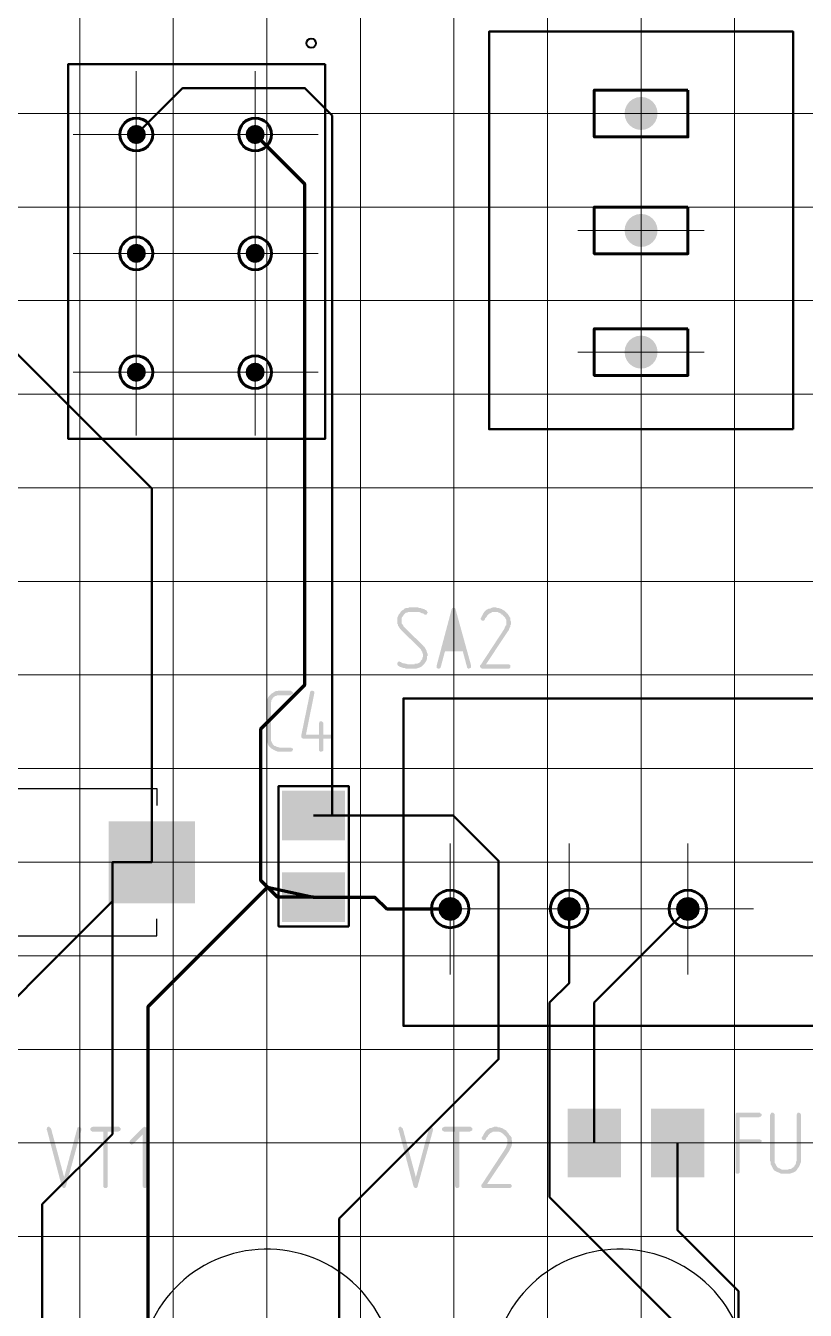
# Model space of a CAD drawing. Extents: x 260 to 1101, y 70 to 664.
# Drawn here: x 593 to 626.3, y 523.6 to 578.5 of the extents above; entities that cross this region are included whole.
import ezdxf

# ---------------------------------------------------------------- set-up
doc = ezdxf.new("R2010")
doc.units = 0
doc.header["$MEASUREMENT"] = 0
doc.layers.add('PDF _Геометрия', color=7, linetype='CONTINUOUS')
doc.layers.add('PDF _Сплошная заливка', color=7, linetype='CONTINUOUS')

msp = doc.modelspace()

# ---------------------------------------------------------------- hatches: boundary and pattern name
at = {"layer": 'PDF _Сплошная заливка', "true_color": 0xffffff, "transparency": 33554559}
for points in [[(618.605, 574.786), (618.629, 574.969), (618.699, 575.139), (618.811, 575.286), (618.958, 575.398), (619.128, 575.468), (619.311, 575.492), (619.311, 574.786)], [(597.331, 573.886), (597.361, 574.042), (597.45, 574.175), (597.582, 574.263), (597.738, 574.294), (597.738, 573.886)], [(602.409, 573.886), (602.44, 574.042), (602.528, 574.175), (602.66, 574.263), (602.816, 574.294), (602.816, 573.886)], [(597.738, 573.478), (597.582, 573.51), (597.45, 573.598), (597.361, 573.73), (597.331, 573.886), (597.738, 573.886)], [(598.146, 573.886), (598.115, 573.73), (598.026, 573.598), (597.894, 573.51), (597.738, 573.478), (597.738, 573.886)], [(602.816, 573.478), (602.66, 573.51), (602.528, 573.598), (602.44, 573.73), (602.409, 573.886), (602.816, 573.886)], [(603.224, 573.886), (603.193, 573.73), (603.105, 573.598), (602.972, 573.51), (602.816, 573.478), (602.816, 573.886)], [(618.605, 569.786), (618.629, 569.969), (618.699, 570.139), (618.811, 570.286), (618.958, 570.398), (619.128, 570.468), (619.311, 570.492), (619.311, 569.786)], [(597.331, 568.806), (597.361, 568.962), (597.45, 569.095), (597.582, 569.183), (597.738, 569.214), (597.738, 568.806)], [(597.738, 568.398), (597.582, 568.43), (597.45, 568.518), (597.361, 568.65), (597.331, 568.806), (597.738, 568.806)], [(598.146, 568.806), (598.115, 568.65), (598.026, 568.518), (597.894, 568.43), (597.738, 568.398), (597.738, 568.806)], [(602.409, 568.806), (602.44, 568.962), (602.528, 569.095), (602.66, 569.183), (602.816, 569.214), (602.816, 568.806)], [(602.816, 568.398), (602.66, 568.43), (602.528, 568.518), (602.44, 568.65), (602.409, 568.806), (602.816, 568.806)], [(603.224, 568.806), (603.193, 568.65), (603.105, 568.518), (602.972, 568.43), (602.816, 568.398), (602.816, 568.806)], [(618.605, 564.586), (618.629, 564.769), (618.699, 564.939), (618.811, 565.086), (618.958, 565.198), (619.128, 565.268), (619.311, 565.292), (619.311, 564.586)], [(597.331, 563.726), (597.361, 563.882), (597.45, 564.015), (597.582, 564.103), (597.738, 564.134), (597.738, 563.726)], [(602.409, 563.726), (602.44, 563.882), (602.528, 564.015), (602.66, 564.103), (602.816, 564.134), (602.816, 563.726)], [(597.738, 563.318), (597.582, 563.35), (597.45, 563.438), (597.361, 563.57), (597.331, 563.726), (597.738, 563.726)], [(598.146, 563.726), (598.115, 563.57), (598.026, 563.438), (597.894, 563.35), (597.738, 563.318), (597.738, 563.726)], [(602.816, 563.318), (602.66, 563.35), (602.528, 563.438), (602.44, 563.57), (602.409, 563.726), (602.816, 563.726)], [(603.224, 563.726), (603.193, 563.57), (603.105, 563.438), (602.972, 563.35), (602.816, 563.318), (602.816, 563.726)], [(610.644, 540.786), (610.683, 540.981), (610.793, 541.147), (610.958, 541.257), (611.153, 541.296), (611.153, 540.786)], [(615.722, 540.786), (615.761, 540.981), (615.871, 541.147), (616.037, 541.257), (616.232, 541.296), (616.232, 540.786)], [(620.8, 540.786), (620.839, 540.981), (620.95, 541.147), (621.115, 541.257), (621.31, 541.296), (621.31, 540.786)], [(611.663, 540.786), (611.624, 540.591), (611.514, 540.426), (611.348, 540.315), (611.153, 540.277), (611.153, 540.786)], [(616.741, 540.786), (616.702, 540.591), (616.592, 540.426), (616.427, 540.315), (616.232, 540.277), (616.232, 540.786)], [(621.819, 540.786), (621.781, 540.591), (621.67, 540.426), (621.505, 540.315), (621.31, 540.277), (621.31, 540.786)]]:
    msp.add_hatch(color=7, dxfattribs=at).paths.add_polyline_path(points)
at = {"layer": 'PDF _Сплошная заливка', "transparency": 33554559}
for points in [[(619.311, 574.786), (619.311, 575.492), (619.493, 575.468), (619.663, 575.398), (619.81, 575.286), (619.922, 575.139), (619.992, 574.969), (620.016, 574.786)], [(597.738, 573.886), (597.738, 574.294), (597.894, 574.263), (598.026, 574.175), (598.115, 574.042), (598.146, 573.886)], [(602.816, 573.886), (602.816, 574.294), (602.972, 574.263), (603.105, 574.175), (603.193, 574.042), (603.224, 573.886)], [(619.311, 574.786), (619.311, 574.08), (619.128, 574.104), (618.958, 574.175), (618.811, 574.287), (618.699, 574.433), (618.629, 574.604), (618.605, 574.786)], [(619.311, 574.786), (620.016, 574.786), (619.992, 574.604), (619.922, 574.433), (619.81, 574.287), (619.663, 574.175), (619.493, 574.104), (619.311, 574.08)], [(619.311, 569.786), (619.311, 570.492), (619.493, 570.468), (619.663, 570.398), (619.81, 570.286), (619.922, 570.139), (619.992, 569.969), (620.016, 569.786)], [(619.311, 569.786), (619.311, 569.08), (619.128, 569.104), (618.958, 569.175), (618.811, 569.287), (618.699, 569.433), (618.629, 569.604), (618.605, 569.786)], [(619.311, 569.786), (620.016, 569.786), (619.992, 569.604), (619.922, 569.433), (619.81, 569.287), (619.663, 569.175), (619.493, 569.104), (619.311, 569.08)], [(597.738, 568.806), (597.738, 569.214), (597.894, 569.183), (598.026, 569.095), (598.115, 568.962), (598.146, 568.806)], [(602.816, 568.806), (602.816, 569.214), (602.972, 569.183), (603.105, 569.095), (603.193, 568.962), (603.224, 568.806)], [(619.311, 564.586), (619.311, 565.292), (619.493, 565.268), (619.663, 565.198), (619.81, 565.086), (619.922, 564.939), (619.992, 564.769), (620.016, 564.586)], [(619.311, 564.586), (619.311, 563.88), (619.128, 563.904), (618.958, 563.975), (618.811, 564.087), (618.699, 564.233), (618.629, 564.404), (618.605, 564.586)], [(619.311, 564.586), (620.016, 564.586), (619.992, 564.404), (619.922, 564.233), (619.81, 564.087), (619.663, 563.975), (619.493, 563.904), (619.311, 563.88)], [(597.738, 563.726), (597.738, 564.134), (597.894, 564.103), (598.026, 564.015), (598.115, 563.882), (598.146, 563.726)], [(602.816, 563.726), (602.816, 564.134), (602.972, 564.103), (603.105, 564.015), (603.193, 563.882), (603.224, 563.726)], [(609.787, 553.676), (609.812, 553.651), (609.863, 553.651), (609.888, 553.651), (609.939, 553.626), (609.939, 553.626), (609.965, 553.626), (609.965, 553.626), (610.015, 553.6), (610.041, 553.6), (610.066, 553.575), (610.142, 553.549), (610.142, 553.549), (610.142, 553.524), (610.168, 553.524), (610.168, 553.524), (610.168, 553.524), (610.168, 553.499), (610.193, 553.473), (610.193, 553.473), (610.193, 553.448), (610.193, 553.448), (610.168, 553.422), (610.168, 553.397), (610.142, 553.397), (610.142, 553.371), (610.117, 553.371), (610.092, 553.371), (610.041, 553.371), (610.041, 553.397), (610.015, 553.397), (609.99, 553.422), (609.939, 553.422), (609.888, 553.448), (609.838, 553.473), (609.787, 553.473), (609.711, 553.473), (609.406, 553.473), (609.381, 553.473), (609.355, 553.473), (609.304, 553.448), (609.254, 553.448), (609.228, 553.422), (609.177, 553.371), (609.177, 553.371), (609.152, 553.346), (609.152, 553.321), (609.127, 553.295), (609.101, 553.27), (609.076, 553.219), (609.076, 553.168), (609.076, 553.117), (609.076, 553.041), (609.076, 552.991), (609.101, 552.965), (609.101, 552.965), (609.101, 552.965), (609.101, 552.94), (609.127, 552.94), (609.152, 552.889), (609.152, 552.864), (609.177, 552.838), (610.015, 552.025), (610.015, 552), (610.041, 552), (610.041, 551.975), (610.066, 551.975), (610.092, 551.924), (610.092, 551.898), (610.117, 551.873), (610.142, 551.822), (610.142, 551.797), (610.168, 551.721), (610.193, 551.67), (610.193, 551.619), (610.193, 551.619), (610.193, 551.619), (610.193, 551.594), (610.168, 551.594), (610.168, 551.543), (610.168, 551.492), (610.142, 551.416), (610.117, 551.365), (610.066, 551.289), (610.015, 551.238), (610.015, 551.238), (609.99, 551.212), (609.965, 551.187), (609.914, 551.136), (609.863, 551.111), (609.787, 551.086), (609.711, 551.06), (609.66, 551.06), (609.609, 551.06), (609.33, 551.06), (609.304, 551.06), (609.304, 551.06), (609.254, 551.06), (609.203, 551.086), (609.152, 551.086), (609.076, 551.111), (609, 551.136), (608.924, 551.187), (608.898, 551.238), (608.898, 551.263), (608.898, 551.263), (608.898, 551.289), (608.898, 551.314), (608.924, 551.34), (608.924, 551.34), (608.924, 551.34), (608.949, 551.365), (608.974, 551.365), (609.025, 551.34), (609.025, 551.34), (609.051, 551.34), (609.076, 551.314), (609.127, 551.289), (609.177, 551.289), (609.228, 551.263), (609.279, 551.263), (609.355, 551.238), (609.635, 551.238), (609.635, 551.263), (609.685, 551.263), (609.711, 551.263), (609.736, 551.263), (609.787, 551.289), (609.838, 551.314), (609.888, 551.365), (609.888, 551.365), (609.888, 551.39), (609.914, 551.416), (609.939, 551.441), (609.965, 551.466), (609.965, 551.517), (609.99, 551.568), (609.99, 551.619), (609.99, 551.695), (609.99, 551.695), (609.99, 551.695), (609.965, 551.721), (609.965, 551.721), (609.965, 551.721), (609.965, 551.746), (609.965, 551.746), (609.965, 551.771), (609.965, 551.771), (609.939, 551.797), (609.914, 551.822), (609.914, 551.847), (609.888, 551.898), (609.051, 552.711), (609.051, 552.711), (609.051, 552.736), (609.025, 552.736), (609, 552.762), (609, 552.787), (608.974, 552.813), (608.949, 552.864), (608.924, 552.889), (608.924, 552.914), (608.924, 552.914), (608.924, 552.94), (608.898, 552.965), (608.898, 552.991), (608.898, 553.041), (608.898, 553.117), (608.898, 553.117), (608.898, 553.117), (608.898, 553.143), (608.898, 553.143), (608.898, 553.194), (608.898, 553.245), (608.924, 553.295), (608.949, 553.371), (609, 553.422), (609.051, 553.499), (609.051, 553.499), (609.051, 553.499), (609.076, 553.524), (609.101, 553.549), (609.152, 553.575), (609.203, 553.626), (609.279, 553.651), (609.355, 553.651), (609.406, 553.676), (609.761, 553.676)], [(611.336, 553.676), (611.336, 553.651), (611.361, 553.651), (611.361, 553.626), (611.387, 553.626), (611.387, 553.575), (612.047, 551.187), (612.047, 551.136), (612.047, 551.136), (612.047, 551.136), (612.047, 551.111), (612.021, 551.086), (612.021, 551.086), (611.996, 551.086), (611.97, 551.06), (611.945, 551.06), (611.945, 551.06), (611.945, 551.06), (611.92, 551.06), (611.894, 551.086), (611.894, 551.086), (611.894, 551.086), (611.869, 551.111), (611.869, 551.136), (611.691, 551.797), (610.929, 551.797), (610.752, 551.136), (610.752, 551.136), (610.752, 551.111), (610.726, 551.086), (610.701, 551.086), (610.701, 551.086), (610.701, 551.06), (610.676, 551.06), (610.65, 551.06), (610.65, 551.06), (610.625, 551.06), (610.599, 551.086), (610.599, 551.086), (610.574, 551.086), (610.574, 551.111), (610.574, 551.136), (610.574, 551.162), (610.574, 551.187), (611.209, 553.575), (611.209, 553.6), (611.209, 553.6), (611.234, 553.6), (611.234, 553.626), (611.26, 553.651), (611.26, 553.651), (611.285, 553.676), (611.31, 553.676), (611.31, 553.676)], [(613.088, 553.676), (613.113, 553.676), (613.138, 553.651), (613.215, 553.651), (613.291, 553.626), (613.367, 553.6), (613.392, 553.575), (613.443, 553.549), (613.494, 553.524), (613.519, 553.473), (613.519, 553.473), (613.545, 553.473), (613.545, 553.473), (613.545, 553.448), (613.57, 553.422), (613.596, 553.422), (613.646, 553.346), (613.672, 553.295), (613.722, 553.219), (613.722, 553.168), (613.722, 553.117), (613.748, 553.067), (613.748, 553.041), (613.748, 553.016), (613.748, 553.016), (613.748, 552.991), (613.748, 552.965), (613.748, 552.94), (613.722, 552.914), (613.722, 552.838), (613.722, 552.838), (613.722, 552.838), (613.697, 552.813), (613.697, 552.787), (613.672, 552.762), (613.672, 552.736), (613.646, 552.686), (613.621, 552.66), (612.681, 551.238), (613.646, 551.238), (613.646, 551.238), (613.672, 551.238), (613.697, 551.212), (613.697, 551.212), (613.722, 551.212), (613.722, 551.187), (613.722, 551.162), (613.722, 551.162), (613.722, 551.136), (613.722, 551.111), (613.697, 551.086), (613.697, 551.086), (613.697, 551.086), (613.672, 551.06), (613.646, 551.06), (612.504, 551.06), (612.504, 551.06), (612.478, 551.086), (612.453, 551.086), (612.453, 551.086), (612.453, 551.111), (612.428, 551.136), (612.428, 551.162), (612.428, 551.162), (612.428, 551.187), (612.428, 551.187), (612.453, 551.212), (613.469, 552.762), (613.494, 552.838), (613.519, 552.889), (613.519, 552.889), (613.519, 552.914), (613.545, 552.914), (613.545, 552.94), (613.545, 552.991), (613.545, 553.041), (613.545, 553.041), (613.545, 553.041), (613.545, 553.067), (613.545, 553.092), (613.545, 553.143), (613.519, 553.194), (613.494, 553.245), (613.443, 553.295), (613.392, 553.346), (613.392, 553.346), (613.392, 553.371), (613.367, 553.371), (613.342, 553.371), (613.342, 553.397), (613.291, 553.422), (613.24, 553.448), (613.24, 553.448), (613.215, 553.448), (613.215, 553.448), (613.189, 553.473), (613.164, 553.473), (613.113, 553.473), (613.062, 553.473), (613.037, 553.473), (613.012, 553.473), (612.986, 553.473), (612.935, 553.473), (612.91, 553.448), (612.859, 553.422), (612.808, 553.397), (612.808, 553.397), (612.808, 553.397), (612.783, 553.371), (612.758, 553.346), (612.732, 553.321), (612.707, 553.27), (612.656, 553.219), (612.631, 553.168), (612.631, 553.168), (612.631, 553.143), (612.631, 553.143), (612.605, 553.117), (612.605, 553.117), (612.605, 553.117), (612.58, 553.117), (612.554, 553.092), (612.554, 553.092), (612.529, 553.117), (612.504, 553.117), (612.478, 553.117), (612.478, 553.117), (612.478, 553.143), (612.453, 553.168), (612.453, 553.194), (612.453, 553.219), (612.453, 553.219), (612.478, 553.245), (612.478, 553.245), (612.478, 553.27), (612.504, 553.295), (612.529, 553.346), (612.554, 553.397), (612.605, 553.473), (612.656, 553.524), (612.707, 553.575), (612.707, 553.575), (612.732, 553.575), (612.758, 553.6), (612.808, 553.626), (612.859, 553.626), (612.91, 553.651), (612.986, 553.676), (613.037, 553.676)], [(604.353, 550.12), (604.353, 550.095), (604.379, 550.095), (604.379, 550.07), (604.404, 550.07), (604.429, 550.044), (604.429, 550.019), (604.429, 550.019), (604.429, 549.993), (604.404, 549.993), (604.404, 549.968), (604.379, 549.968), (604.379, 549.942), (604.353, 549.942), (604.328, 549.917), (603.845, 549.917), (603.795, 549.917), (603.769, 549.917), (603.718, 549.892), (603.693, 549.892), (603.642, 549.866), (603.591, 549.816), (603.591, 549.816), (603.591, 549.816), (603.566, 549.79), (603.541, 549.739), (603.515, 549.714), (603.515, 549.663), (603.49, 549.612), (603.49, 549.561), (603.49, 548.063), (603.49, 548.063), (603.49, 548.037), (603.49, 548.012), (603.49, 547.987), (603.515, 547.936), (603.541, 547.885), (603.566, 547.834), (603.591, 547.809), (603.591, 547.809), (603.617, 547.784), (603.642, 547.758), (603.668, 547.758), (603.718, 547.733), (603.744, 547.707), (603.795, 547.707), (603.871, 547.682), (604.328, 547.682), (604.353, 547.682), (604.353, 547.682), (604.379, 547.656), (604.379, 547.656), (604.404, 547.656), (604.429, 547.631), (604.429, 547.606), (604.429, 547.606), (604.429, 547.58), (604.404, 547.555), (604.404, 547.53), (604.379, 547.53), (604.379, 547.53), (604.353, 547.504), (604.328, 547.504), (603.845, 547.504), (603.82, 547.504), (603.795, 547.504), (603.744, 547.53), (603.668, 547.555), (603.617, 547.58), (603.541, 547.631), (603.515, 547.631), (603.464, 547.682), (603.464, 547.682), (603.464, 547.682), (603.439, 547.707), (603.414, 547.733), (603.388, 547.784), (603.363, 547.834), (603.338, 547.911), (603.312, 547.987), (603.312, 548.012), (603.312, 548.063), (603.312, 549.561), (603.312, 549.561), (603.312, 549.561), (603.312, 549.587), (603.312, 549.587), (603.312, 549.638), (603.312, 549.689), (603.338, 549.739), (603.363, 549.816), (603.414, 549.892), (603.439, 549.917), (603.464, 549.942), (603.464, 549.942), (603.464, 549.942), (603.49, 549.968), (603.515, 549.993), (603.566, 550.019), (603.642, 550.07), (603.693, 550.095), (603.769, 550.095), (603.82, 550.12), (604.328, 550.12)], [(605.267, 550.12), (605.293, 550.095), (605.318, 550.095), (605.318, 550.095), (605.343, 550.07), (605.343, 550.044), (605.343, 550.019), (605.343, 549.993), (604.988, 548.241), (605.547, 548.241), (605.547, 548.723), (605.547, 548.723), (605.547, 548.723), (605.547, 548.749), (605.572, 548.774), (605.572, 548.774), (605.572, 548.8), (605.597, 548.8), (605.623, 548.8), (605.648, 548.8), (605.648, 548.8), (605.673, 548.8), (605.699, 548.774), (605.699, 548.774), (605.699, 548.774), (605.724, 548.749), (605.724, 548.723), (605.724, 548.241), (606.004, 548.241), (606.029, 548.241), (606.054, 548.241), (606.054, 548.215), (606.08, 548.215), (606.08, 548.215), (606.08, 548.19), (606.105, 548.165), (606.105, 548.165), (606.08, 548.139), (606.08, 548.114), (606.08, 548.088), (606.054, 548.088), (606.054, 548.088), (606.029, 548.063), (606.004, 548.063), (605.724, 548.063), (605.724, 547.606), (605.724, 547.58), (605.724, 547.58), (605.724, 547.555), (605.699, 547.53), (605.699, 547.53), (605.673, 547.53), (605.648, 547.504), (605.623, 547.504), (605.623, 547.504), (605.623, 547.504), (605.597, 547.504), (605.572, 547.53), (605.572, 547.53), (605.547, 547.555), (605.547, 547.555), (605.547, 547.606), (605.547, 548.063), (604.886, 548.063), (604.861, 548.063), (604.836, 548.088), (604.81, 548.088), (604.81, 548.088), (604.81, 548.114), (604.785, 548.139), (604.785, 548.165), (604.785, 548.19), (605.166, 550.044), (605.166, 550.044), (605.166, 550.07), (605.191, 550.07), (605.191, 550.095), (605.242, 550.12)], [(611.153, 540.786), (611.153, 541.296), (611.348, 541.257), (611.514, 541.147), (611.624, 540.981), (611.663, 540.786)], [(616.232, 540.786), (616.232, 541.296), (616.427, 541.257), (616.592, 541.147), (616.702, 540.981), (616.741, 540.786)], [(621.31, 540.786), (621.31, 541.296), (621.505, 541.257), (621.67, 541.147), (621.781, 540.981), (621.819, 540.786)], [(611.153, 540.786), (611.153, 540.277), (610.958, 540.315), (610.793, 540.426), (610.683, 540.591), (610.644, 540.786)], [(616.232, 540.786), (616.232, 540.277), (616.037, 540.315), (615.871, 540.426), (615.761, 540.591), (615.722, 540.786)], [(621.31, 540.786), (621.31, 540.277), (621.115, 540.315), (620.95, 540.426), (620.839, 540.591), (620.8, 540.786)], [(624.387, 532.086), (624.412, 532.061), (624.412, 532.036), (624.438, 532.036), (624.438, 532.036), (624.463, 532.01), (624.463, 531.985), (624.463, 531.985), (624.463, 531.959), (624.438, 531.934), (624.438, 531.934), (624.438, 531.908), (624.412, 531.908), (624.387, 531.908), (624.361, 531.883), (623.523, 531.883), (623.523, 530.943), (624.361, 530.943), (624.387, 530.943), (624.412, 530.943), (624.412, 530.918), (624.438, 530.918), (624.438, 530.918), (624.463, 530.892), (624.463, 530.867), (624.463, 530.867), (624.463, 530.842), (624.438, 530.816), (624.438, 530.791), (624.438, 530.791), (624.412, 530.791), (624.387, 530.766), (624.361, 530.766), (623.523, 530.766), (623.523, 529.572), (623.523, 529.546), (623.523, 529.521), (623.523, 529.521), (623.498, 529.496), (623.498, 529.496), (623.473, 529.47), (623.447, 529.47), (623.422, 529.47), (623.422, 529.47), (623.422, 529.47), (623.397, 529.47), (623.371, 529.496), (623.371, 529.496), (623.346, 529.496), (623.346, 529.521), (623.346, 529.572), (623.346, 531.985), (623.346, 531.985), (623.346, 531.985), (623.346, 532.01), (623.346, 532.036), (623.371, 532.036), (623.371, 532.061), (623.397, 532.086), (623.422, 532.086), (624.361, 532.086)], [(626.063, 532.086), (626.088, 532.061), (626.113, 532.061), (626.113, 532.036), (626.113, 532.036), (626.139, 532.01), (626.139, 531.985), (626.139, 530.029), (626.139, 530.029), (626.139, 530.003), (626.139, 530.003), (626.139, 529.978), (626.139, 529.953), (626.113, 529.902), (626.088, 529.826), (626.063, 529.775), (626.012, 529.699), (625.986, 529.673), (625.961, 529.622), (625.961, 529.622), (625.936, 529.597), (625.91, 529.572), (625.859, 529.546), (625.809, 529.521), (625.732, 529.496), (625.656, 529.47), (625.606, 529.47), (625.58, 529.47), (625.377, 529.47), (625.352, 529.47), (625.301, 529.47), (625.25, 529.496), (625.199, 529.521), (625.123, 529.546), (625.072, 529.572), (625.022, 529.597), (624.996, 529.622), (624.996, 529.622), (624.996, 529.648), (624.971, 529.648), (624.945, 529.699), (624.92, 529.75), (624.895, 529.8), (624.844, 529.877), (624.844, 529.953), (624.844, 529.978), (624.818, 530.029), (624.818, 531.985), (624.818, 531.985), (624.844, 532.01), (624.844, 532.01), (624.844, 532.036), (624.869, 532.036), (624.869, 532.061), (624.895, 532.086), (624.92, 532.086), (624.92, 532.086), (624.945, 532.086), (624.971, 532.061), (624.971, 532.061), (624.996, 532.036), (624.996, 532.036), (625.022, 532.01), (625.022, 531.985), (625.022, 530.029), (625.022, 530.029), (625.022, 530.003), (625.022, 529.978), (625.022, 529.927), (625.047, 529.902), (625.072, 529.851), (625.098, 529.8), (625.123, 529.775), (625.123, 529.75), (625.148, 529.75), (625.174, 529.724), (625.199, 529.699), (625.25, 529.699), (625.275, 529.673), (625.326, 529.648), (625.377, 529.648), (625.606, 529.648), (625.631, 529.673), (625.656, 529.673), (625.707, 529.673), (625.758, 529.699), (625.783, 529.724), (625.834, 529.75), (625.834, 529.775), (625.859, 529.775), (625.859, 529.8), (625.885, 529.826), (625.91, 529.877), (625.936, 529.927), (625.936, 529.978), (625.961, 530.029), (625.961, 531.985), (625.961, 531.985), (625.961, 532.01), (625.961, 532.01), (625.986, 532.036), (625.986, 532.036), (625.986, 532.061), (626.012, 532.086), (626.037, 532.086), (626.037, 532.086)], [(595.314, 531.477), (595.339, 531.451), (595.365, 531.451), (595.365, 531.451), (595.365, 531.426), (595.39, 531.401), (595.39, 531.375), (595.39, 531.35), (594.73, 528.937), (594.73, 528.937), (594.73, 528.937), (594.73, 528.911), (594.705, 528.911), (594.705, 528.886), (594.679, 528.861), (594.679, 528.861), (594.654, 528.861), (594.628, 528.861), (594.628, 528.861), (594.603, 528.861), (594.603, 528.886), (594.578, 528.886), (594.578, 528.911), (594.552, 528.937), (593.917, 531.35), (593.892, 531.375), (593.892, 531.375), (593.917, 531.401), (593.917, 531.426), (593.917, 531.451), (593.943, 531.451), (593.943, 531.451), (593.968, 531.477), (593.994, 531.477), (594.019, 531.477), (594.019, 531.451), (594.044, 531.451), (594.044, 531.451), (594.044, 531.451), (594.07, 531.426), (594.095, 531.401), (594.654, 529.318), (595.212, 531.401), (595.212, 531.401), (595.212, 531.426), (595.212, 531.426), (595.238, 531.451), (595.238, 531.451), (595.238, 531.451), (595.263, 531.451), (595.288, 531.477), (595.288, 531.477)], [(596.99, 531.477), (597.015, 531.451), (597.041, 531.451), (597.041, 531.426), (597.066, 531.426), (597.066, 531.401), (597.066, 531.375), (597.066, 531.375), (597.066, 531.35), (597.066, 531.324), (597.041, 531.324), (597.041, 531.299), (597.015, 531.299), (597.015, 531.299), (596.964, 531.273), (596.507, 531.273), (596.507, 528.962), (596.507, 528.937), (596.507, 528.937), (596.507, 528.911), (596.482, 528.886), (596.482, 528.886), (596.457, 528.861), (596.457, 528.861), (596.431, 528.861), (596.406, 528.861), (596.406, 528.861), (596.38, 528.861), (596.355, 528.886), (596.355, 528.886), (596.33, 528.911), (596.33, 528.911), (596.33, 528.962), (596.33, 531.273), (595.847, 531.273), (595.822, 531.299), (595.822, 531.299), (595.796, 531.299), (595.796, 531.324), (595.771, 531.324), (595.771, 531.35), (595.771, 531.375), (595.771, 531.375), (595.771, 531.401), (595.771, 531.401), (595.796, 531.426), (595.796, 531.451), (595.796, 531.451), (595.822, 531.451), (595.873, 531.477)], [(598.107, 531.477), (598.132, 531.451), (598.158, 531.451), (598.158, 531.451), (598.183, 531.426), (598.183, 531.401), (598.183, 531.375), (598.183, 528.962), (598.183, 528.937), (598.183, 528.937), (598.183, 528.911), (598.158, 528.886), (598.158, 528.886), (598.158, 528.861), (598.132, 528.861), (598.107, 528.861), (598.107, 528.861), (598.082, 528.861), (598.056, 528.861), (598.031, 528.886), (598.031, 528.886), (598.031, 528.911), (598.005, 528.911), (598.005, 528.962), (598.005, 531.147), (597.599, 530.74), (597.599, 530.74), (597.574, 530.74), (597.574, 530.715), (597.548, 530.715), (597.523, 530.715), (597.523, 530.715), (597.498, 530.74), (597.472, 530.74), (597.472, 530.766), (597.472, 530.766), (597.447, 530.791), (597.447, 530.816), (597.447, 530.816), (597.447, 530.842), (597.447, 530.842), (597.472, 530.892), (598.031, 531.451), (598.031, 531.451), (598.056, 531.451), (598.082, 531.477), (598.107, 531.477)], [(610.345, 531.477), (610.371, 531.451), (610.396, 531.451), (610.396, 531.451), (610.396, 531.426), (610.422, 531.401), (610.422, 531.375), (610.422, 531.35), (609.761, 528.937), (609.761, 528.937), (609.761, 528.937), (609.761, 528.911), (609.761, 528.911), (609.736, 528.886), (609.711, 528.861), (609.711, 528.861), (609.685, 528.861), (609.66, 528.861), (609.66, 528.861), (609.635, 528.861), (609.635, 528.886), (609.609, 528.886), (609.609, 528.911), (609.584, 528.937), (608.949, 531.35), (608.924, 531.375), (608.924, 531.375), (608.949, 531.401), (608.949, 531.426), (608.949, 531.451), (608.974, 531.451), (608.974, 531.451), (609, 531.477), (609.025, 531.477), (609.051, 531.477), (609.051, 531.451), (609.076, 531.451), (609.076, 531.451), (609.076, 531.451), (609.101, 531.426), (609.127, 531.401), (609.685, 529.318), (610.244, 531.401), (610.244, 531.401), (610.244, 531.426), (610.244, 531.426), (610.269, 531.451), (610.269, 531.451), (610.295, 531.451), (610.295, 531.451), (610.32, 531.477)], [(612.021, 531.477), (612.047, 531.451), (612.072, 531.451), (612.072, 531.426), (612.097, 531.426), (612.097, 531.401), (612.097, 531.375), (612.097, 531.375), (612.097, 531.35), (612.097, 531.324), (612.072, 531.324), (612.072, 531.299), (612.047, 531.299), (612.047, 531.299), (611.996, 531.273), (611.539, 531.273), (611.539, 528.962), (611.539, 528.937), (611.539, 528.937), (611.539, 528.911), (611.513, 528.886), (611.513, 528.886), (611.488, 528.861), (611.488, 528.861), (611.463, 528.861), (611.437, 528.861), (611.437, 528.861), (611.412, 528.861), (611.387, 528.886), (611.387, 528.886), (611.387, 528.911), (611.361, 528.911), (611.361, 528.962), (611.361, 531.273), (610.879, 531.273), (610.879, 531.299), (610.853, 531.299), (610.828, 531.299), (610.828, 531.324), (610.803, 531.324), (610.803, 531.35), (610.803, 531.375), (610.803, 531.375), (610.803, 531.401), (610.803, 531.401), (610.828, 531.426), (610.828, 531.451), (610.853, 531.451), (610.853, 531.451), (610.904, 531.477)], [(613.138, 531.477), (613.164, 531.477), (613.189, 531.451), (613.265, 531.451), (613.342, 531.426), (613.418, 531.401), (613.443, 531.375), (613.494, 531.35), (613.545, 531.324), (613.57, 531.273), (613.57, 531.273), (613.596, 531.273), (613.596, 531.273), (613.596, 531.248), (613.621, 531.223), (613.646, 531.197), (613.672, 531.147), (613.722, 531.096), (613.773, 531.02), (613.773, 530.969), (613.773, 530.918), (613.799, 530.867), (613.799, 530.816), (613.799, 530.816), (613.799, 530.816), (613.799, 530.791), (613.799, 530.766), (613.799, 530.74), (613.773, 530.715), (613.773, 530.638), (613.773, 530.638), (613.773, 530.638), (613.748, 530.613), (613.748, 530.588), (613.722, 530.562), (613.722, 530.537), (613.697, 530.486), (613.672, 530.435), (612.732, 529.038), (613.697, 529.038), (613.697, 529.038), (613.722, 529.038), (613.748, 529.013), (613.748, 529.013), (613.773, 528.987), (613.773, 528.987), (613.773, 528.962), (613.773, 528.962), (613.773, 528.937), (613.773, 528.911), (613.748, 528.886), (613.748, 528.886), (613.748, 528.886), (613.722, 528.861), (613.672, 528.861), (612.554, 528.861), (612.554, 528.861), (612.529, 528.861), (612.504, 528.886), (612.504, 528.886), (612.504, 528.911), (612.478, 528.937), (612.478, 528.962), (612.478, 528.962), (612.478, 528.987), (612.478, 528.987), (612.504, 529.013), (613.519, 530.562), (613.545, 530.613), (613.57, 530.689), (613.57, 530.689), (613.57, 530.715), (613.596, 530.715), (613.596, 530.74), (613.596, 530.766), (613.596, 530.816), (613.596, 530.842), (613.596, 530.842), (613.596, 530.867), (613.596, 530.892), (613.596, 530.943), (613.57, 530.994), (613.545, 531.045), (613.494, 531.096), (613.443, 531.147), (613.443, 531.147), (613.443, 531.147), (613.418, 531.172), (613.392, 531.172), (613.392, 531.197), (613.342, 531.223), (613.291, 531.248), (613.291, 531.248), (613.265, 531.248), (613.265, 531.248), (613.24, 531.273), (613.215, 531.273), (613.164, 531.273), (613.113, 531.273), (613.088, 531.273), (613.062, 531.273), (613.037, 531.273), (612.986, 531.273), (612.961, 531.248), (612.91, 531.223), (612.859, 531.197), (612.859, 531.197), (612.859, 531.197), (612.834, 531.172), (612.808, 531.147), (612.783, 531.121), (612.758, 531.07), (612.707, 531.02), (612.681, 530.969), (612.681, 530.969), (612.681, 530.943), (612.681, 530.943), (612.656, 530.918), (612.656, 530.918), (612.656, 530.918), (612.631, 530.918), (612.605, 530.892), (612.605, 530.892), (612.58, 530.918), (612.554, 530.918), (612.529, 530.918), (612.529, 530.918), (612.529, 530.943), (612.504, 530.969), (612.504, 530.994), (612.504, 531.02), (612.504, 531.02), (612.529, 531.045), (612.529, 531.045), (612.529, 531.07), (612.554, 531.096), (612.58, 531.147), (612.605, 531.197), (612.656, 531.273), (612.707, 531.324), (612.758, 531.375), (612.758, 531.375), (612.783, 531.375), (612.808, 531.401), (612.859, 531.426), (612.91, 531.426), (612.961, 531.451), (613.037, 531.477), (613.088, 531.477), (613.113, 531.477)]]:
    msp.add_hatch(color=256, dxfattribs=at).paths.add_polyline_path(points)

# ---------------------------------------------------------------- linework, layer by layer
at = {"layer": 'PDF _Геометрия', "lineweight": 18}
for points in [[(595.319, 381.546), (595.319, 382.786), (595.319, 592.786)], [(599.318, 380.306), (599.318, 382.786), (599.318, 592.786)], [(603.316, 381.546), (603.316, 382.786), (603.316, 592.786)], [(607.315, 380.306), (607.315, 382.786), (607.315, 592.786)], [(611.313, 381.546), (611.313, 382.786), (611.313, 592.786)], [(615.312, 380.306), (615.312, 382.786), (615.312, 592.786)], [(619.311, 381.546), (619.311, 382.786), (619.311, 592.786)], [(623.309, 380.306), (623.309, 382.786), (623.309, 592.786)], [(619.311, 572.086), (619.311, 577.486)], [(597.738, 571.186), (597.738, 576.586)], [(602.816, 571.186), (602.816, 576.586)], [(597.738, 571.486), (597.738, 576.286)], [(602.816, 571.486), (602.816, 576.286)], [(324.934, 574.786), (327.413, 574.786), (647.301, 574.786)], [(616.611, 574.786), (622.01, 574.786)], [(595.039, 573.886), (600.437, 573.886)], [(595.339, 573.886), (600.137, 573.886)], [(600.117, 573.886), (605.515, 573.886)], [(600.417, 573.886), (605.215, 573.886)], [(619.311, 567.086), (619.311, 572.486)], [(597.738, 566.106), (597.738, 571.506)], [(597.738, 566.406), (597.738, 571.206)], [(602.816, 566.106), (602.816, 571.506)], [(602.816, 566.406), (602.816, 571.206)], [(326.173, 570.786), (327.413, 570.786), (647.301, 570.786)], [(616.611, 569.786), (622.01, 569.786)], [(595.039, 568.806), (600.437, 568.806)], [(595.339, 568.806), (600.137, 568.806)], [(600.117, 568.806), (605.515, 568.806)], [(600.417, 568.806), (605.215, 568.806)], [(619.311, 561.886), (619.311, 567.286)], [(324.934, 566.786), (327.413, 566.786), (647.301, 566.786)], [(597.738, 561.026), (597.738, 566.426)], [(597.738, 561.326), (597.738, 566.126)], [(602.816, 561.026), (602.816, 566.426)], [(602.816, 561.326), (602.816, 566.126)], [(616.611, 564.586), (622.01, 564.586)], [(595.039, 563.726), (600.437, 563.726)], [(595.339, 563.726), (600.137, 563.726)], [(600.117, 563.726), (605.515, 563.726)], [(600.417, 563.726), (605.215, 563.726)], [(326.173, 562.786), (327.413, 562.786), (647.301, 562.786)], [(324.934, 558.786), (327.413, 558.786), (647.301, 558.786)], [(326.173, 554.786), (327.413, 554.786), (647.301, 554.786)], [(324.934, 550.786), (327.413, 550.786), (647.301, 550.786)], [(326.173, 546.786), (327.413, 546.786), (647.301, 546.786)], [(611.153, 537.986), (611.153, 543.586)], [(616.232, 537.986), (616.232, 543.586)], [(621.31, 537.986), (621.31, 543.586)], [(611.153, 538.286), (611.153, 543.286)], [(616.232, 538.286), (616.232, 543.286)], [(621.31, 538.286), (621.31, 543.286)], [(324.934, 542.786), (327.413, 542.786), (647.301, 542.786)], [(608.354, 540.786), (613.953, 540.786)], [(608.654, 540.786), (613.652, 540.786)], [(613.432, 540.786), (619.031, 540.786)], [(613.732, 540.786), (618.731, 540.786)], [(618.511, 540.786), (624.109, 540.786)], [(618.811, 540.786), (623.809, 540.786)], [(326.173, 538.786), (327.413, 538.786), (647.301, 538.786)], [(324.934, 534.786), (327.413, 534.786), (647.301, 534.786)], [(326.173, 530.786), (327.413, 530.786), (647.301, 530.786)], [(324.934, 526.786), (327.413, 526.786), (647.301, 526.786)]]:
    msp.add_lwpolyline(points, dxfattribs=at)
at = {"layer": 'PDF _Геометрия', "lineweight": 50}
for points in [[(625.808, 561.286), (612.813, 561.286), (612.813, 578.286), (625.808, 578.286)], [(605.815, 576.886), (594.819, 576.886), (594.819, 560.886), (605.815, 560.886)], [(640.143, 535.786), (609.154, 535.786), (609.154, 549.786), (640.143, 549.786)], [(606.815, 540.039), (606.815, 546.039), (603.816, 546.039), (603.816, 540.039)]]:
    msp.add_lwpolyline(points, close=True, dxfattribs=at)
for points in [[(597.738, 573.886), (599.718, 575.867), (604.94, 575.867), (606.108, 574.698), (606.108, 544.786), (611.279, 544.786), (613.217, 542.847), (613.217, 534.363), (606.413, 527.556), (606.413, 512.367)], [(589.801, 494.626), (593.717, 498.544), (593.717, 528.166), (596.713, 531.163), (596.713, 541.12), (596.713, 542.786), (598.4, 542.786), (598.4, 558.758), (585.766, 571.396), (582.233, 571.396), (579.744, 573.886)], [(605.315, 544.786), (606.108, 544.786)], [(571.327, 528.786), (571.327, 532.026), (573.105, 533.804), (589.401, 533.804), (596.713, 541.12)], [(616.232, 540.786), (616.232, 537.614), (615.401, 536.784), (615.401, 528.47), (621.356, 522.513), (621.356, 518.195), (624.764, 514.786), (637.304, 514.786)], [(617.311, 530.786), (617.311, 536.786), (621.31, 540.786)], [(623.469, 520.786), (623.469, 524.457), (620.87, 527.057), (620.87, 530.786)]]:
    msp.add_lwpolyline(points, dxfattribs=at)
at = {"layer": 'PDF _Геометрия', "lineweight": 60}
for points in [[(621.31, 575.786), (621.31, 573.786), (617.311, 573.786), (617.311, 575.786)], [(621.31, 575.786), (621.31, 573.786), (617.311, 573.786), (617.311, 575.786)], [(621.31, 570.786), (621.31, 568.786), (617.311, 568.786), (617.311, 570.786)], [(621.31, 570.786), (621.31, 568.786), (617.311, 568.786), (617.311, 570.786)], [(621.31, 565.586), (621.31, 563.586), (617.311, 563.586), (617.311, 565.586)], [(621.31, 565.586), (621.31, 563.586), (617.311, 563.586), (617.311, 565.586)]]:
    msp.add_lwpolyline(points, close=True, dxfattribs=at)
at = {"layer": 'PDF _Геометрия', "lineweight": 80}
for points in [[(604.396, 506.786), (605.846, 506.786), (606.514, 506.118), (606.514, 501.8), (606.159, 501.445), (596.612, 501.445), (595.289, 502.768), (595.289, 517.836), (598.238, 520.786), (598.238, 536.62), (603.34, 541.724), (605.315, 541.292), (603.772, 541.292), (603.34, 541.724), (603.061, 542.003), (603.061, 548.486), (604.94, 550.365), (604.94, 571.762), (602.816, 573.886)], [(605.315, 541.292), (607.936, 541.292), (608.442, 540.786), (611.153, 540.786)]]:
    msp.add_lwpolyline(points, dxfattribs=at)
at = {"layer": 'PDF _Геометрия', "lineweight": 30}
for points in [[(589.112, 545.204), (589.112, 545.936), (598.608, 545.936), (598.608, 545.204)], [(589.112, 540.369), (589.112, 539.637), (598.608, 539.637), (598.608, 540.369)]]:
    msp.add_lwpolyline(points, dxfattribs=at)
for points in [[(608.401, 522.773, 0.209554), (605.302, 525.873, 0.414309), (598.231, 522.773)], [(623.476, 522.773, 0.209572), (620.376, 525.873, 0.414307), (613.306, 522.773)]]:
    msp.add_lwpolyline(points, format="xyb", dxfattribs=at)
at = {"layer": 'PDF _Геометрия', "lineweight": 40}
msp.add_circle((605.215, 577.786), 0.2, dxfattribs=at)
at = {"layer": 'PDF _Геометрия', "lineweight": 60}
for centre, radius in [((597.738, 573.886), 0.7), ((597.738, 573.886), 0.7), ((602.816, 573.886), 0.7), ((602.816, 573.886), 0.7), ((597.738, 568.806), 0.7), ((597.738, 568.806), 0.7), ((602.816, 568.806), 0.7), ((602.816, 568.806), 0.7), ((597.738, 563.726), 0.7), ((597.738, 563.726), 0.7), ((602.816, 563.726), 0.7), ((602.816, 563.726), 0.7), ((611.153, 540.786), 0.8), ((611.153, 540.786), 0.8), ((616.232, 540.786), 0.8), ((616.232, 540.786), 0.8), ((621.31, 540.786), 0.8), ((621.31, 540.786), 0.8)]:
    msp.add_circle(centre, radius, dxfattribs=at)
at = {"layer": 'PDF _Сплошная заливка', "transparency": 33554559}
msp.add_solid([(611.31, 553.219), (610.98, 552), (611.64, 552)], dxfattribs=at)
at = {"layer": 'PDF _Сплошная заливка', "lineweight": 60, "transparency": 33554559}
for points in [[(606.661, 543.725), (603.97, 543.725), (606.661, 545.848), (603.97, 545.848)], [(606.661, 543.725), (603.97, 543.725), (606.661, 545.848), (603.97, 545.848)], [(596.552, 541.034), (596.552, 544.538), (600.248, 541.034), (600.248, 544.538)], [(596.552, 541.034), (596.552, 544.538), (600.248, 541.034), (600.248, 544.538)], [(606.661, 540.231), (603.97, 540.231), (606.661, 542.353), (603.97, 542.353)], [(606.661, 540.231), (603.97, 540.231), (606.661, 542.353), (603.97, 542.353)], [(618.451, 532.256), (618.451, 529.316), (616.172, 532.256), (616.172, 529.316)], [(618.451, 532.256), (618.451, 529.316), (616.172, 532.256), (616.172, 529.316)], [(622.01, 532.256), (622.01, 529.316), (619.731, 532.256), (619.731, 529.316)], [(622.01, 532.256), (622.01, 529.316), (619.731, 532.256), (619.731, 529.316)]]:
    msp.add_solid(points, dxfattribs=at)

doc.saveas('drawing.dxf')
